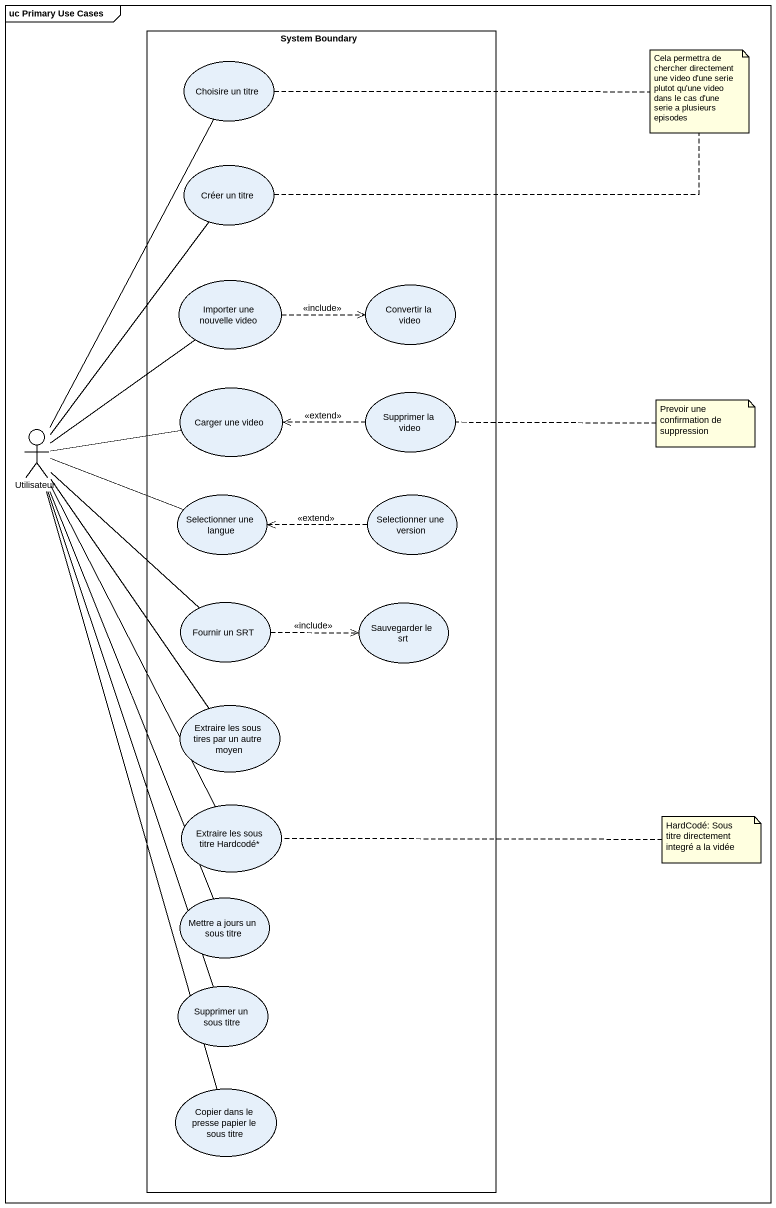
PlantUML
@startuml
mainframe uc Primary Use Cases
rectangle "System Boundary" as System_Boundary {
  usecase "Choisire un titre" as Choisire_un_titre
  usecase "Créer un titre" as Créer_un_titre
  usecase "Importer une nouvelle video" as Importer_une_nouvelle_video
  usecase "Convertir la video" as Convertir_la_video
  usecase "Carger une video" as Carger_une_video
  usecase "Supprimer la video" as Supprimer_la_video
  usecase "Selectionner une langue" as Selectionner_une_langue
  usecase "Selectionner une version" as Selectionner_une_version
  usecase "Fournir un SRT" as Fournir_un_SRT
  usecase "Sauvegarder le srt" as Sauvegarder_le_srt
  usecase "Extraire les sous tires par un autre moyen" as Extraire_les_sous_tires_par
  usecase "Extraire les sous titre Hardcodé*" as Extraire_les_sous_titre
  usecase "Mettre a jours un sous titre" as Mettre_a_jours_un_sous_titre
  usecase "Supprimer un sous titre" as Supprimer_un_sous_titre
  usecase "Copier dans le presse papier le sous titre" as Copier_dans_le_presse
}
actor Utilisateur
Importer_une_nouvelle_video .right.> Convertir_la_video : <<include>>
Supprimer_la_video .left.> Carger_une_video : <<extend>>
Utilisateur -up- Choisire_un_titre
Utilisateur -up- Créer_un_titre
Utilisateur -up- Importer_une_nouvelle_video
Utilisateur -right- Carger_une_video
Utilisateur -right- Selectionner_une_langue
Utilisateur -- Fournir_un_SRT
Utilisateur -- Extraire_les_sous_tires_par
Utilisateur -- Extraire_les_sous_titre
Utilisateur -- Mettre_a_jours_un_sous_titre
Utilisateur -- Supprimer_un_sous_titre
Utilisateur -- Copier_dans_le_presse
Selectionner_une_version .left.> Selectionner_une_langue : <<extend>>
Fournir_un_SRT .right.> Sauvegarder_le_srt : <<include>>
note as N1
  Cela permettra de chercher directement une video d'une serie plutot qu'une video dans le cas d'une serie a plusieurs episodes
end note
N1 .. Choisire_un_titre
N1 .. Créer_un_titre
note right of Supprimer_la_video : Prevoir une confirmation de suppression
note right of Extraire_les_sous_titre : HardCodé: Sous titre directement integré a la vidée
@enduml
